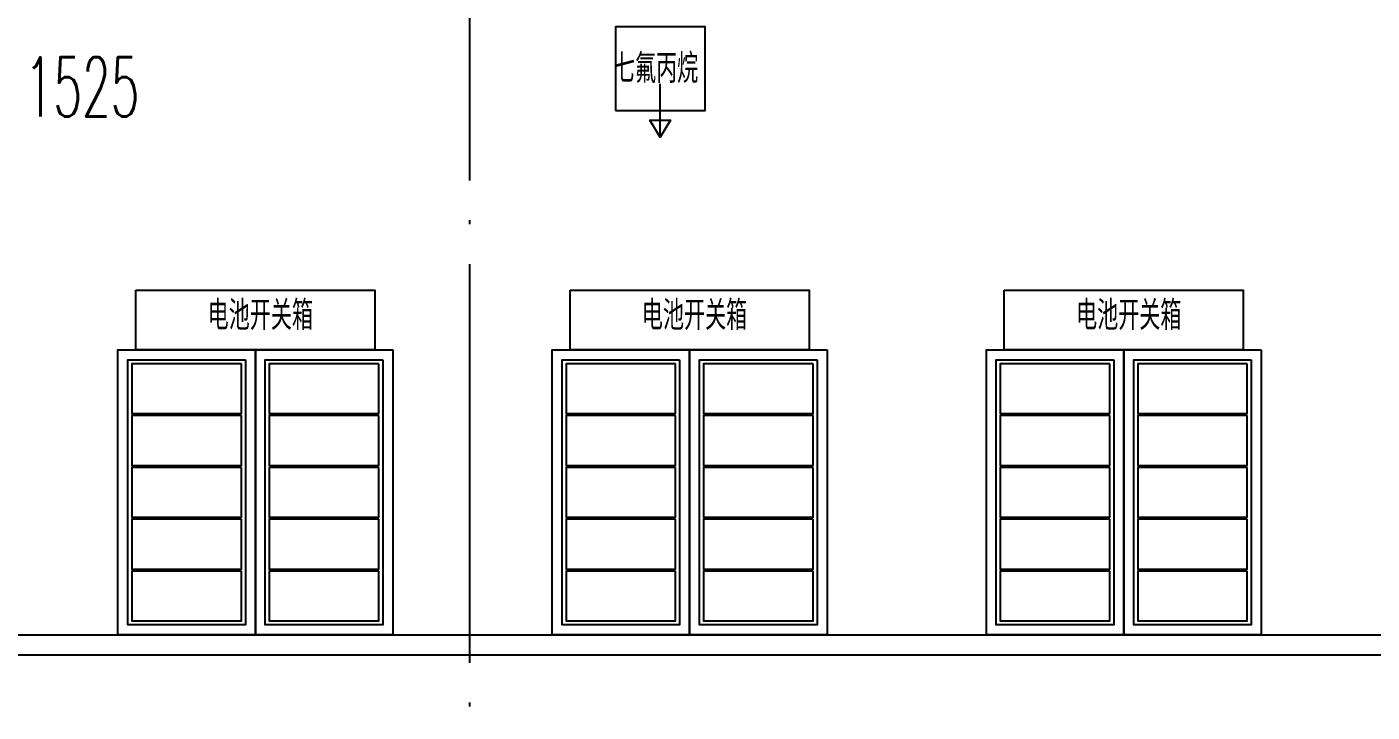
# Model space of a CAD drawing. Extents: x 758840 to 1108724, y -102573 to 143521.
# Drawn here: x 865511 to 872265, y 60450 to 63888 of the extents above; entities that cross this region are included whole.
import ezdxf

# ---------------------------------------------------------------- set-up
doc = ezdxf.new("R2010")
doc.units = 0
doc.header["$LTSCALE"] = 1000
doc.header["$MEASUREMENT"] = 0
doc.linetypes.add('DOTE', pattern=[2.42, 2, -0.2, 0.02, -0.2])
for name, color, linetype in [('02电气-设备', 255, 'Continuous'), ('DOOR_FIRE_TEXT', 7, 'Continuous'), ('DOTE', 8, 'DOTE'), ('DUCT-新风管立管', 7, 'Continuous'), ('EQUIP_消火栓', 7, 'Continuous'), ('WALL-MOVE', 6, 'Continuous')]:
    doc.layers.add(name, color=color, linetype=linetype)
doc.styles.add('_TCH_WINDOW', font='SIMPLEX.shx', dxfattribs={"width": 0.8, "height": 3.5, "bigfont": 'GBCBIG.shx'})
doc.styles.get("Standard").update_dxf_attribs({"font": 'gbenor.shx', "bigfont": 'gbcbig.shx'})

# ---------------------------------------------------------------- blocks, each defined once
blk = doc.blocks.new('*U324')
at = {"layer": 'DUCT-新风管立管', "color": 5, "ltscale": 5}
blk.add_lwpolyline([(-125, 275), (-125, -275), (125, -275), (125, 275)], close=True, dxfattribs=at)
blk = doc.blocks.new('*U325')
at = {"layer": '02电气-设备', "color": 0, "linetype": 'ByBlock', "lineweight": -2, "transparency": 16777216}
for p in [(0, 0), (260, 0), (520, 0), (780, 0), (1040, 0)]:
    blk.add_blockref('*U324', p, dxfattribs=at)
blk = doc.blocks.new('*U326')
at = {"layer": 'DUCT-新风管立管', "color": 5, "ltscale": 5}
blk.add_lwpolyline([(-125, 275), (-125, -275), (125, -275), (125, 275)], close=True, dxfattribs=at)
blk = doc.blocks.new('*U327')
at = {"layer": '02电气-设备', "color": 0, "linetype": 'ByBlock', "lineweight": -2, "transparency": 16777216}
for p in [(0, 0), (260, 0), (520, 0), (780, 0), (1040, 0)]:
    blk.add_blockref('*U326', p, dxfattribs=at)
blk = doc.blocks.new('*U328')
at = {"layer": 'DUCT-新风管立管', "color": 5, "ltscale": 5}
blk.add_lwpolyline([(-125, 275), (-125, -275), (125, -275), (125, 275)], close=True, dxfattribs=at)
blk = doc.blocks.new('*U329')
at = {"layer": '02电气-设备', "color": 0, "linetype": 'ByBlock', "lineweight": -2, "transparency": 16777216}
for p in [(0, 0), (260, 0), (520, 0), (780, 0), (1040, 0)]:
    blk.add_blockref('*U328', p, dxfattribs=at)
blk = doc.blocks.new('*U330')
at = {"layer": 'DUCT-新风管立管', "color": 5, "ltscale": 5}
blk.add_lwpolyline([(-125, 275), (-125, -275), (125, -275), (125, 275)], close=True, dxfattribs=at)
blk = doc.blocks.new('*U331')
at = {"layer": '02电气-设备', "color": 0, "linetype": 'ByBlock', "lineweight": -2, "transparency": 16777216}
for p in [(0, 0), (260, 0), (520, 0), (780, 0), (1040, 0)]:
    blk.add_blockref('*U330', p, dxfattribs=at)
blk = doc.blocks.new('*U332')
at = {"layer": 'DUCT-新风管立管', "color": 5, "ltscale": 5}
blk.add_lwpolyline([(-125, 275), (-125, -275), (125, -275), (125, 275)], close=True, dxfattribs=at)
blk = doc.blocks.new('*U333')
at = {"layer": '02电气-设备', "color": 0, "linetype": 'ByBlock', "lineweight": -2, "transparency": 16777216}
for p in [(0, 0), (260, 0), (520, 0), (780, 0), (1040, 0)]:
    blk.add_blockref('*U332', p, dxfattribs=at)
blk = doc.blocks.new('*U334')
at = {"layer": 'DUCT-新风管立管', "color": 5, "ltscale": 5}
blk.add_lwpolyline([(-125, 275), (-125, -275), (125, -275), (125, 275)], close=True, dxfattribs=at)
blk = doc.blocks.new('*U335')
at = {"layer": '02电气-设备', "color": 0, "linetype": 'ByBlock', "lineweight": -2, "transparency": 16777216}
for p in [(0, 0), (260, 0), (520, 0), (780, 0), (1040, 0)]:
    blk.add_blockref('*U334', p, dxfattribs=at)

msp = doc.modelspace()

# ---------------------------------------------------------------- linework, layer by layer
at = {"layer": '02电气-设备', "color": 5, "ltscale": 5}
for points in [[(866057.98, 62567.52), (867257.98, 62567.52), (867257.98, 62267.52), (866057.98, 62267.52)], [(868237.98, 62567.52), (869437.98, 62567.52), (869437.98, 62267.52), (868237.98, 62267.52)], [(870417.98, 62567.52), (871617.98, 62567.52), (871617.98, 62267.52), (870417.98, 62267.52)]]:
    msp.add_lwpolyline(points, close=True, dxfattribs=at)
at = {"layer": '02电气-设备', "color": 3, "ltscale": 5}
for points in [[(866657.98, 62267.52), (866657.98, 60837.52), (865967.98, 60837.52), (865967.98, 62267.52)], [(867347.98, 62267.52), (867347.98, 60837.52), (866657.98, 60837.52), (866657.98, 62267.52)], [(868837.98, 62267.52), (868837.98, 60837.52), (868147.98, 60837.52), (868147.98, 62267.52)], [(869527.98, 62267.52), (869527.98, 60837.52), (868837.98, 60837.52), (868837.98, 62267.52)], [(871017.98, 62267.52), (871017.98, 60837.52), (870327.98, 60837.52), (870327.98, 62267.52)], [(871707.98, 62267.52), (871707.98, 60837.52), (871017.98, 60837.52), (871017.98, 62267.52)], [(866607.98, 62217.52), (866607.98, 60887.52), (866017.98, 60887.52), (866017.98, 62217.52)], [(867297.98, 62217.52), (867297.98, 60887.52), (866707.98, 60887.52), (866707.98, 62217.52)], [(868787.98, 62217.52), (868787.98, 60887.52), (868197.98, 60887.52), (868197.98, 62217.52)], [(869477.98, 62217.52), (869477.98, 60887.52), (868887.98, 60887.52), (868887.98, 62217.52)], [(870967.98, 62217.52), (870967.98, 60887.52), (870377.98, 60887.52), (870377.98, 62217.52)], [(871657.98, 62217.52), (871657.98, 60887.52), (871067.98, 60887.52), (871067.98, 62217.52)]]:
    msp.add_lwpolyline(points, close=True, dxfattribs=at)
at = {"layer": 'DOTE'}
msp.add_line((867733.02, 103837.52), (867733.02, 34437.52), dxfattribs=at)
at = {"layer": 'EQUIP_消火栓', "lineweight": -3}
msp.add_lwpolyline([(868465.47, 63467.54), (868915.47, 63467.54), (868915.47, 63887.54), (868465.47, 63887.54)], close=True, dxfattribs=at)
at = {"layer": 'EQUIP_消火栓', "linetype": 'ByBlock'}
msp.add_lwpolyline([(868690.47, 63333.67), (868638.27, 63419.78), (868742.68, 63419.78), (868690.47, 63333.67), (868690.47, 63601.41)], dxfattribs=at)
at = {"layer": 'WALL-MOVE', "color": 2}
for p, q in [((850412.98, 60837.52), (874188.02, 60837.52)), ((850337.98, 60737.52), (874263.02, 60737.52))]:
    msp.add_line(p, q, dxfattribs=at)

# ---------------------------------------------------------------- block references
at = {"layer": '02电气-设备', "color": 3, "rotation": 270}
for name, p in [('*U325', (866312.98, 62072.52)), ('*U327', (867002.98, 62072.52)), ('*U329', (868492.98, 62072.52)), ('*U331', (869182.98, 62072.52)), ('*U333', (870672.98, 62072.52)), ('*U335', (871362.98, 62072.52))]:
    msp.add_blockref(name, p, dxfattribs=at)

# ---------------------------------------------------------------- texts
at = {"layer": '02电气-设备', "color": 3, "ltscale": 5}
for p in [(866418.26, 62367.08), (868598.26, 62367.08), (870778.26, 62367.08)]:
    msp.add_text('电池开关箱', height=147, dxfattribs=at).set_placement(p)
at = {"layer": 'DOOR_FIRE_TEXT', "style": '_TCH_WINDOW', "width": 0.564706}
msp.add_text('1525', height=297.5, dxfattribs=at).set_placement((865499.77, 63437.54))
at = {"layer": 'EQUIP_消火栓', "linetype": 'ByBlock'}
msp.add_text('七氟丙烷', height=147, dxfattribs=at).set_placement((868458.02, 63606.06))

doc.saveas('drawing.dxf')
